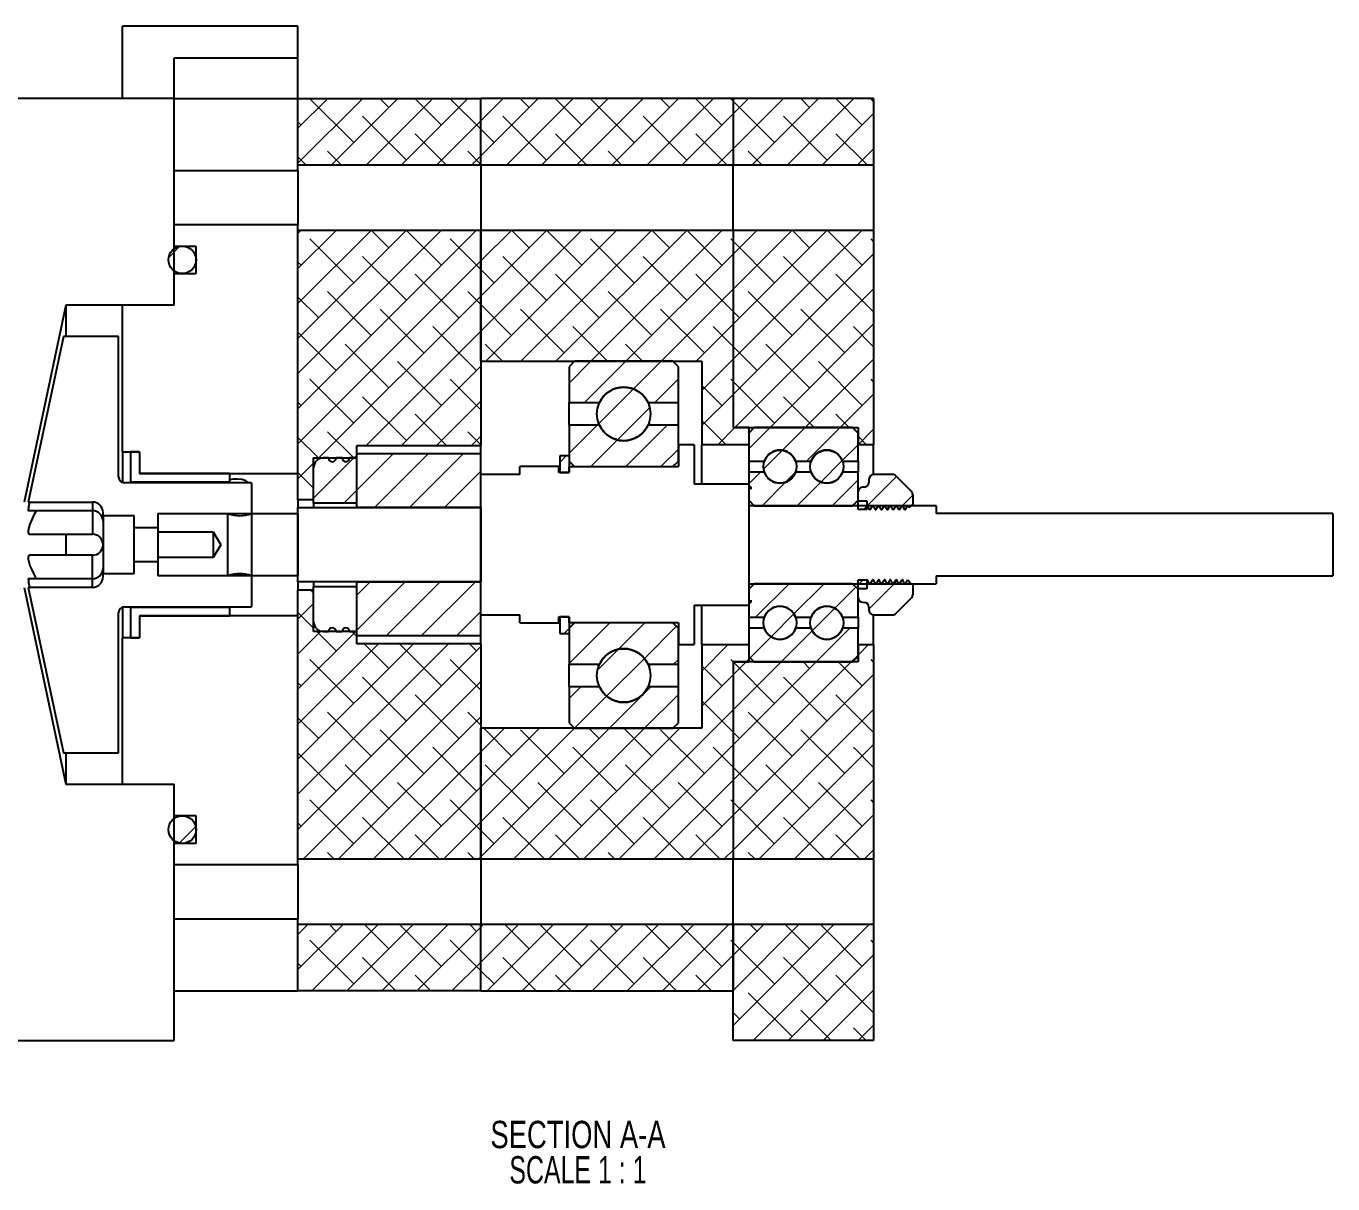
# Model space of a CAD drawing. Header units: inches. Extents: x 1.4 to 12.7, y 3.9 to 9.9.
# Drawn here: x 6.13 to 12.71, y 3.94 to 9.78 of the extents above; entities that cross this region are included whole.
import ezdxf

# ---------------------------------------------------------------- set-up
doc = ezdxf.new("R2010")
doc.units = ezdxf.units.IN
doc.header["$MEASUREMENT"] = 0
doc.styles.add('SLDTEXTSTYLE0', font='TXT', dxfattribs={"width": 0.75})
doc.styles.add('SLDTEXTSTYLE1', font='TXT', dxfattribs={"width": 0.681818})

# ---------------------------------------------------------------- blocks, each defined once
blk = doc.blocks.new('SW_NOTE_0')
at = {"color": 0, "linetype": 'Continuous', "lineweight": 18, "char_height": 0.137795, "attachment_point": 2}
for s, insert, style in [('SECTION A-A', (0.5576, 0.1776), 'SLDTEXTSTYLE0'), ('SCALE 1 : 1', (0.5571, -0.0005), 'SLDTEXTSTYLE1')]:
    blk.add_mtext(s, dxfattribs=dict(at, insert=insert, style=style))

msp = doc.modelspace()

# ---------------------------------------------------------------- hatches: boundary and pattern name
at = {"linetype": 'Continuous', "lineweight": 18}
h = msp.add_hatch(dxfattribs=at)
h.set_pattern_fill('ANSI38', style=0)
h.paths.add_polyline_path([(8.4187, 9.4146), (7.497, 9.4146), (7.497, 9.08), (8.4187, 9.08)], flags=0)
h = msp.add_hatch(dxfattribs=at)
h.set_pattern_fill('ANSI38', style=0)
h.paths.add_polyline_path([(9.6904, 9.08), (9.6904, 9.4146), (8.4187, 9.4146), (8.4187, 9.08)], flags=0)
h = msp.add_hatch(dxfattribs=at)
h.set_pattern_fill('ANSI38', style=0)
h.paths.add_polyline_path([(10.3991, 9.08), (10.3991, 9.4146), (9.6904, 9.4146), (9.6904, 9.08)], flags=0)
h = msp.add_hatch(dxfattribs=at)
h.set_pattern_fill('ANSI38', style=0)
h.paths.add_polyline_path([(7.497, 8.7493), (7.497, 7.3915), (7.5757, 7.3915), (7.5757, 7.6021), (7.7937, 7.6021), (7.7937, 7.6646), (8.4187, 7.6646), (8.4187, 8.7493)], flags=0)
h = msp.add_hatch(dxfattribs=at)
h.set_pattern_fill('ANSI38', style=0)
h.paths.add_polyline_path([(8.4187, 8.0898), (9.5329, 8.0898), (9.5329, 7.6685), (9.7691, 7.6685), (9.7691, 7.7552), (9.6904, 7.7552), (9.6904, 8.7493), (8.4187, 8.7493)], flags=0)
h = msp.add_hatch(dxfattribs=at)
h.set_pattern_fill('ANSI38', style=0)
h.paths.add_polyline_path([(9.6904, 7.7552), (10.3203, 7.7552), (10.3203, 7.6685), (10.3991, 7.6685), (10.3991, 8.7493), (9.6904, 8.7493)], flags=0)
h = msp.add_hatch(dxfattribs=at)
h.set_pattern_fill('ANSI34', style=0)
edge = h.paths.add_edge_path(flags=0)
edge.add_arc((6.9137, 8.6011), 0.0695, 0, 360)
h = msp.add_hatch(dxfattribs=at)
h.set_pattern_fill('ANSI31', style=0)
edge = h.paths.add_edge_path(flags=0)
edge.add_line((9.4148, 7.8812), (9.4148, 8.0623))
edge.add_line((9.4148, 8.0623), (9.3873, 8.0898))
edge.add_line((9.3873, 8.0898), (8.8912, 8.0898))
edge.add_line((8.8912, 8.0898), (8.8636, 8.0623))
edge.add_line((8.8636, 8.0623), (8.8636, 7.8812))
edge.add_line((8.8636, 7.8812), (9.0167, 7.8812))
edge.add_arc((9.1392, 7.8241), 0.1351, 24.99719, 155.00281, ccw=False)
edge.add_line((9.2617, 7.8812), (9.4148, 7.8812))
h = msp.add_hatch(dxfattribs=at)
h.set_pattern_fill('ANSI31', style=0)
edge = h.paths.add_edge_path(flags=0)
edge.add_arc((9.1392, 7.8241), 0.1351, 0, 360)
h = msp.add_hatch(dxfattribs=at)
h.set_pattern_fill('ANSI31', style=0)
edge = h.paths.add_edge_path(flags=0)
edge.add_line((9.3873, 7.5583), (9.4148, 7.5859))
edge.add_line((9.4148, 7.5859), (9.4148, 7.767))
edge.add_line((9.4148, 7.767), (9.2617, 7.767))
edge.add_arc((9.1392, 7.8241), 0.1351, 204.99719, 335.00281, ccw=False)
edge.add_line((9.0167, 7.767), (8.8636, 7.767))
edge.add_line((8.8636, 7.767), (8.8636, 7.5859))
edge.add_line((8.8636, 7.5859), (8.8912, 7.5583))
edge.add_line((8.8912, 7.5583), (9.3873, 7.5583))
h = msp.add_hatch(dxfattribs=at)
h.set_pattern_fill('ANSI31', style=0)
edge = h.paths.add_edge_path(flags=0)
edge.add_line((10.2928, 7.7552), (9.7967, 7.7552))
edge.add_line((9.7967, 7.7552), (9.7691, 7.7276))
edge.add_line((9.7691, 7.7276), (9.7691, 7.586))
edge.add_line((9.7691, 7.586), (9.8479, 7.586))
edge.add_arc((9.9266, 7.5583), 0.0835, 19.37414, 160.62586, ccw=False)
edge.add_line((10.0054, 7.586), (10.0841, 7.586))
edge.add_arc((10.1628, 7.5583), 0.0835, 19.37414, 160.62586, ccw=False)
edge.add_line((10.2416, 7.586), (10.3203, 7.586))
edge.add_line((10.3203, 7.586), (10.3203, 7.7276))
edge.add_line((10.3203, 7.7276), (10.2928, 7.7552))
h = msp.add_hatch(dxfattribs=at)
h.set_pattern_fill('ANSI31', style=0)
edge = h.paths.add_edge_path(flags=0)
edge.add_arc((9.9266, 7.5583), 0.0835, 0, 360)
h = msp.add_hatch(dxfattribs=at)
h.set_pattern_fill('ANSI31', style=0)
edge = h.paths.add_edge_path(flags=0)
edge.add_arc((10.1628, 7.5583), 0.0835, 0, 360)
h = msp.add_hatch(dxfattribs=at)
h.set_pattern_fill('ANSI34', style=0)
edge = h.paths.add_edge_path(flags=0)
edge.add_line((7.5757, 7.3746), (7.7937, 7.3746))
edge.add_line((7.7937, 7.3746), (7.7937, 7.6021))
edge.add_line((7.7937, 7.6021), (7.7569, 7.6021))
edge.add_arc((7.738, 7.6021), 0.0189, 180, 360, ccw=False)
edge.add_line((7.7191, 7.6021), (7.6887, 7.6021))
edge.add_arc((7.6698, 7.6021), 0.0189, 180, 360, ccw=False)
edge.add_line((7.6509, 7.6021), (7.6257, 7.6021))
edge.add_arc((7.6257, 7.5521), 0.05, 90, 180)
edge.add_line((7.5757, 7.5521), (7.5757, 7.3746))
h = msp.add_hatch(dxfattribs=at)
h.set_pattern_fill('ANSI31', style=0)
h.paths.add_polyline_path([(8.4187, 7.3521), (8.4187, 7.6231), (7.7937, 7.6231), (7.7937, 7.3521)], flags=0)
h = msp.add_hatch(dxfattribs=at)
h.set_pattern_fill('ANSI32', style=0)
h.paths.add_polyline_path([(8.8164, 7.6123), (8.8164, 7.5288), (8.8636, 7.5288), (8.8636, 7.6123)], flags=0)
h = msp.add_hatch(dxfattribs=at)
h.set_pattern_fill('ANSI31', style=0)
edge = h.paths.add_edge_path(flags=0)
edge.add_line((9.8479, 7.5306), (9.7691, 7.5306))
edge.add_line((9.7691, 7.5306), (9.7691, 7.4648))
edge.add_line((9.7691, 7.4648), (9.7791, 7.4548))
edge.add_line((9.7791, 7.4548), (9.7791, 7.4448))
edge.add_line((9.7791, 7.4448), (9.7691, 7.4548))
edge.add_line((9.7691, 7.4548), (9.7691, 7.389))
edge.add_line((9.7691, 7.389), (9.7967, 7.3615))
edge.add_line((9.7967, 7.3615), (10.2928, 7.3615))
edge.add_line((10.2928, 7.3615), (10.3203, 7.389))
edge.add_line((10.3203, 7.389), (10.3203, 7.5306))
edge.add_line((10.3203, 7.5306), (10.2416, 7.5306))
edge.add_arc((10.1628, 7.5583), 0.0835, 199.37414, 340.62586, ccw=False)
edge.add_line((10.0841, 7.5306), (10.0054, 7.5306))
edge.add_arc((9.9266, 7.5583), 0.0835, 199.37414, 340.62586, ccw=False)
h = msp.add_hatch(dxfattribs=at)
h.set_pattern_fill('ANSI31', style=0)
edge = h.paths.add_edge_path(flags=0)
edge.add_line((10.5108, 7.3615), (10.5145, 7.3615))
edge.add_line((10.5145, 7.3615), (10.5256, 7.3423))
edge.add_line((10.5256, 7.3423), (10.5292, 7.3423))
edge.add_line((10.5292, 7.3423), (10.5403, 7.3615))
edge.add_line((10.5403, 7.3615), (10.544, 7.3615))
edge.add_line((10.544, 7.3615), (10.5551, 7.3423))
edge.add_line((10.5551, 7.3423), (10.5588, 7.3423))
edge.add_line((10.5588, 7.3423), (10.5698, 7.3615))
edge.add_line((10.5698, 7.3615), (10.5735, 7.3615))
edge.add_line((10.5735, 7.3615), (10.579, 7.352))
edge.add_line((10.579, 7.352), (10.5959, 7.3688))
edge.add_line((10.5959, 7.3688), (10.5959, 7.4172))
edge.add_arc((10.5721, 7.4172), 0.0238, 0, 45)
edge.add_line((10.5889, 7.4341), (10.511, 7.512))
edge.add_arc((10.4942, 7.4951), 0.0238, 45, 90)
edge.add_line((10.4942, 7.5189), (10.3993, 7.5189))
edge.add_arc((10.3993, 7.4951), 0.0238, 90, 180)
edge.add_line((10.3754, 7.4951), (10.3754, 7.4791))
edge.add_arc((10.3516, 7.4791), 0.0238, 274, 360, ccw=False)
edge.add_line((10.3533, 7.4554), (10.3425, 7.4546))
edge.add_arc((10.3441, 7.4309), 0.0238, 94, 180)
edge.add_line((10.3203, 7.4309), (10.3203, 7.3866))
edge.add_line((10.3203, 7.3866), (10.3646, 7.3866))
edge.add_line((10.3646, 7.3866), (10.3646, 7.3615))
edge.add_line((10.3646, 7.3615), (10.3668, 7.3615))
edge.add_line((10.3668, 7.3615), (10.3779, 7.3423))
edge.add_line((10.3779, 7.3423), (10.3816, 7.3423))
edge.add_line((10.3816, 7.3423), (10.3927, 7.3615))
edge.add_line((10.3927, 7.3615), (10.3964, 7.3615))
edge.add_line((10.3964, 7.3615), (10.4074, 7.3423))
edge.add_line((10.4074, 7.3423), (10.4111, 7.3423))
edge.add_line((10.4111, 7.3423), (10.4222, 7.3615))
edge.add_line((10.4222, 7.3615), (10.4259, 7.3615))
edge.add_line((10.4259, 7.3615), (10.437, 7.3423))
edge.add_line((10.437, 7.3423), (10.4407, 7.3423))
edge.add_line((10.4407, 7.3423), (10.4517, 7.3615))
edge.add_line((10.4517, 7.3615), (10.4554, 7.3615))
edge.add_line((10.4554, 7.3615), (10.4665, 7.3423))
edge.add_line((10.4665, 7.3423), (10.4702, 7.3423))
edge.add_line((10.4702, 7.3423), (10.4813, 7.3615))
edge.add_line((10.4813, 7.3615), (10.485, 7.3615))
edge.add_line((10.485, 7.3615), (10.496, 7.3423))
edge.add_line((10.496, 7.3423), (10.4997, 7.3423))
edge.add_line((10.4997, 7.3423), (10.5108, 7.3615))
h = msp.add_hatch(dxfattribs=at)
h.set_pattern_fill('ANSI31', style=0)
h.paths.add_polyline_path([(10.3203, 7.3866), (10.3203, 7.3423), (10.3646, 7.3423), (10.3646, 7.3866)], flags=0)
h = msp.add_hatch(dxfattribs=at)
h.set_pattern_fill('ANSI31', style=0)
h.paths.add_polyline_path([(10.3203, 6.9869), (10.3203, 6.9426), (10.3646, 6.9426), (10.3646, 6.9869)], flags=0)
h = msp.add_hatch(dxfattribs=at)
h.set_pattern_fill('ANSI31', style=0)
edge = h.paths.add_edge_path(flags=0)
edge.add_line((10.5551, 6.9678), (10.544, 6.9869))
edge.add_line((10.544, 6.9869), (10.5403, 6.9869))
edge.add_line((10.5403, 6.9869), (10.5292, 6.9678))
edge.add_line((10.5292, 6.9678), (10.5256, 6.9678))
edge.add_line((10.5256, 6.9678), (10.5145, 6.9869))
edge.add_line((10.5145, 6.9869), (10.5108, 6.9869))
edge.add_line((10.5108, 6.9869), (10.4997, 6.9678))
edge.add_line((10.4997, 6.9678), (10.496, 6.9678))
edge.add_line((10.496, 6.9678), (10.485, 6.9869))
edge.add_line((10.485, 6.9869), (10.4813, 6.9869))
edge.add_line((10.4813, 6.9869), (10.4702, 6.9678))
edge.add_line((10.4702, 6.9678), (10.4665, 6.9678))
edge.add_line((10.4665, 6.9678), (10.4554, 6.9869))
edge.add_line((10.4554, 6.9869), (10.4517, 6.9869))
edge.add_line((10.4517, 6.9869), (10.4407, 6.9678))
edge.add_line((10.4407, 6.9678), (10.437, 6.9678))
edge.add_line((10.437, 6.9678), (10.4259, 6.9869))
edge.add_line((10.4259, 6.9869), (10.4222, 6.9869))
edge.add_line((10.4222, 6.9869), (10.4111, 6.9678))
edge.add_line((10.4111, 6.9678), (10.4074, 6.9678))
edge.add_line((10.4074, 6.9678), (10.3964, 6.9869))
edge.add_line((10.3964, 6.9869), (10.3927, 6.9869))
edge.add_line((10.3927, 6.9869), (10.3816, 6.9678))
edge.add_line((10.3816, 6.9678), (10.3779, 6.9678))
edge.add_line((10.3779, 6.9678), (10.3668, 6.9869))
edge.add_line((10.3668, 6.9869), (10.3646, 6.9869))
edge.add_line((10.3646, 6.9869), (10.3646, 6.9426))
edge.add_line((10.3646, 6.9426), (10.3203, 6.9426))
edge.add_line((10.3203, 6.9426), (10.3203, 6.8983))
edge.add_arc((10.3441, 6.8983), 0.0238, 180, 266)
edge.add_line((10.3425, 6.8746), (10.3533, 6.8738))
edge.add_arc((10.3516, 6.8501), 0.0238, 0, 86, ccw=False)
edge.add_line((10.3754, 6.8501), (10.3754, 6.8341))
edge.add_arc((10.3993, 6.8341), 0.0238, 180, 270)
edge.add_line((10.3993, 6.8103), (10.4942, 6.8103))
edge.add_arc((10.4942, 6.8341), 0.0238, 270, 315)
edge.add_line((10.511, 6.8173), (10.5889, 6.8952))
edge.add_arc((10.5721, 6.912), 0.0238, 315, 360)
edge.add_line((10.5959, 6.912), (10.5959, 6.9604))
edge.add_line((10.5959, 6.9604), (10.5884, 6.9679))
edge.add_line((10.5884, 6.9679), (10.5883, 6.9678))
edge.add_line((10.5883, 6.9678), (10.5846, 6.9678))
edge.add_line((10.5846, 6.9678), (10.5793, 6.977))
edge.add_line((10.5793, 6.977), (10.5697, 6.9866))
edge.add_line((10.5697, 6.9866), (10.5588, 6.9678))
edge.add_line((10.5588, 6.9678), (10.5551, 6.9678))
h = msp.add_hatch(dxfattribs=at)
h.set_pattern_fill('ANSI38', style=0)
h.paths.add_polyline_path([(7.497, 6.9377), (7.497, 5.58), (8.4187, 5.58), (8.4187, 6.6646), (7.7937, 6.6646), (7.7937, 6.7271), (7.5757, 6.7271), (7.5757, 6.9377)], flags=0)
h = msp.add_hatch(dxfattribs=at)
h.set_pattern_fill('ANSI34', style=0)
edge = h.paths.add_edge_path(flags=0)
edge.add_line((7.7937, 6.9546), (7.5757, 6.9546))
edge.add_line((7.5757, 6.9546), (7.5757, 6.7771))
edge.add_arc((7.6257, 6.7771), 0.05, 180, 270)
edge.add_line((7.6257, 6.7271), (7.6509, 6.7271))
edge.add_arc((7.6698, 6.7271), 0.0189, 0, 180, ccw=False)
edge.add_line((7.6887, 6.7271), (7.7191, 6.7271))
edge.add_arc((7.738, 6.7271), 0.0189, 0, 180, ccw=False)
edge.add_line((7.7569, 6.7271), (7.7937, 6.7271))
edge.add_line((7.7937, 6.7271), (7.7937, 6.9546))
h = msp.add_hatch(dxfattribs=at)
h.set_pattern_fill('ANSI31', style=0)
h.paths.add_polyline_path([(7.7937, 6.9771), (7.7937, 6.7061), (8.4187, 6.7061), (8.4187, 6.9771)], flags=0)
h = msp.add_hatch(dxfattribs=at)
h.set_pattern_fill('ANSI31', style=0)
edge = h.paths.add_edge_path(flags=0)
edge.add_line((9.7791, 6.8744), (9.7691, 6.8644))
edge.add_line((9.7691, 6.8644), (9.7691, 6.7986))
edge.add_line((9.7691, 6.7986), (9.8479, 6.7986))
edge.add_arc((9.9266, 6.7709), 0.0835, 19.37414, 160.62586, ccw=False)
edge.add_line((10.0054, 6.7986), (10.0841, 6.7986))
edge.add_arc((10.1628, 6.7709), 0.0835, 19.37414, 160.62586, ccw=False)
edge.add_line((10.2416, 6.7986), (10.3203, 6.7986))
edge.add_line((10.3203, 6.7986), (10.3203, 6.9402))
edge.add_line((10.3203, 6.9402), (10.2928, 6.9678))
edge.add_line((10.2928, 6.9678), (9.7967, 6.9678))
edge.add_line((9.7967, 6.9678), (9.7691, 6.9402))
edge.add_line((9.7691, 6.9402), (9.7691, 6.8744))
edge.add_line((9.7691, 6.8744), (9.7791, 6.8844))
edge.add_line((9.7791, 6.8844), (9.7791, 6.8744))
h = msp.add_hatch(dxfattribs=at)
h.set_pattern_fill('ANSI31', style=0)
edge = h.paths.add_edge_path(flags=0)
edge.add_arc((9.9266, 6.7709), 0.0835, 0, 360)
h = msp.add_hatch(dxfattribs=at)
h.set_pattern_fill('ANSI31', style=0)
edge = h.paths.add_edge_path(flags=0)
edge.add_arc((10.1628, 6.7709), 0.0835, 0, 360)
h = msp.add_hatch(dxfattribs=at)
h.set_pattern_fill('ANSI32', style=0)
h.paths.add_polyline_path([(8.8636, 6.7169), (8.8636, 6.8004), (8.8164, 6.8004), (8.8164, 6.7169)], flags=0)
h = msp.add_hatch(dxfattribs=at)
h.set_pattern_fill('ANSI31', style=0)
edge = h.paths.add_edge_path(flags=0)
edge.add_line((9.2617, 6.5623), (9.4148, 6.5623))
edge.add_line((9.4148, 6.5623), (9.4148, 6.7434))
edge.add_line((9.4148, 6.7434), (9.3873, 6.7709))
edge.add_line((9.3873, 6.7709), (8.8912, 6.7709))
edge.add_line((8.8912, 6.7709), (8.8636, 6.7434))
edge.add_line((8.8636, 6.7434), (8.8636, 6.5623))
edge.add_line((8.8636, 6.5623), (9.0167, 6.5623))
edge.add_arc((9.1392, 6.5052), 0.1351, 24.99719, 155.00281, ccw=False)
h = msp.add_hatch(dxfattribs=at)
h.set_pattern_fill('ANSI31', style=0)
edge = h.paths.add_edge_path(flags=0)
edge.add_line((9.7691, 6.7432), (9.7691, 6.6016))
edge.add_line((9.7691, 6.6016), (9.7967, 6.5741))
edge.add_line((9.7967, 6.5741), (10.2928, 6.5741))
edge.add_line((10.2928, 6.5741), (10.3203, 6.6016))
edge.add_line((10.3203, 6.6016), (10.3203, 6.7432))
edge.add_line((10.3203, 6.7432), (10.2416, 6.7432))
edge.add_arc((10.1628, 6.7709), 0.0835, 199.37414, 340.62586, ccw=False)
edge.add_line((10.0841, 6.7432), (10.0054, 6.7432))
edge.add_arc((9.9266, 6.7709), 0.0835, 199.37414, 340.62586, ccw=False)
edge.add_line((9.8479, 6.7432), (9.7691, 6.7432))
h = msp.add_hatch(dxfattribs=at)
h.set_pattern_fill('ANSI38', style=0)
h.paths.add_polyline_path([(9.7691, 6.6607), (9.5329, 6.6607), (9.5329, 6.2394), (8.4187, 6.2394), (8.4187, 5.58), (9.6904, 5.58), (9.6904, 6.5741), (9.7691, 6.5741)], flags=0)
h = msp.add_hatch(dxfattribs=at)
h.set_pattern_fill('ANSI38', style=0)
h.paths.add_polyline_path([(10.3991, 6.6607), (10.3203, 6.6607), (10.3203, 6.5741), (9.6904, 6.5741), (9.6904, 5.58), (10.3991, 5.58)], flags=0)
h = msp.add_hatch(dxfattribs=at)
h.set_pattern_fill('ANSI31', style=0)
edge = h.paths.add_edge_path(flags=0)
edge.add_arc((9.1392, 6.5052), 0.1351, 0, 360)
h = msp.add_hatch(dxfattribs=at)
h.set_pattern_fill('ANSI31', style=0)
edge = h.paths.add_edge_path(flags=0)
edge.add_line((8.8912, 6.2394), (9.3873, 6.2394))
edge.add_line((9.3873, 6.2394), (9.4148, 6.267))
edge.add_line((9.4148, 6.267), (9.4148, 6.4481))
edge.add_line((9.4148, 6.4481), (9.2617, 6.4481))
edge.add_arc((9.1392, 6.5052), 0.1351, 204.99719, 335.00281, ccw=False)
edge.add_line((9.0167, 6.4481), (8.8636, 6.4481))
edge.add_line((8.8636, 6.4481), (8.8636, 6.267))
edge.add_line((8.8636, 6.267), (8.8912, 6.2394))
h = msp.add_hatch(dxfattribs=at)
h.set_pattern_fill('ANSI34', style=0)
edge = h.paths.add_edge_path(flags=0)
edge.add_arc((6.9137, 5.7281), 0.0695, 0, 360)
h = msp.add_hatch(dxfattribs=at)
h.set_pattern_fill('ANSI38', style=0)
h.paths.add_polyline_path([(7.497, 4.9146), (8.4187, 4.9146), (8.4187, 5.2493), (7.497, 5.2493)], flags=0)
h = msp.add_hatch(dxfattribs=at)
h.set_pattern_fill('ANSI38', style=0)
h.paths.add_polyline_path([(9.6904, 4.9146), (9.6904, 5.2493), (8.4187, 5.2493), (8.4187, 4.9146)], flags=0)
h = msp.add_hatch(dxfattribs=at)
h.set_pattern_fill('ANSI38', style=0)
h.paths.add_polyline_path([(10.3991, 4.6646), (10.3991, 5.2493), (9.6904, 5.2493), (9.6904, 4.6646)], flags=0)

# ---------------------------------------------------------------- linework, layer by layer
at = {"color": 7, "linetype": 'Continuous', "lineweight": 25}
for p, q in [((7.497, 9.7796), (6.6126, 9.7796)), ((6.6126, 9.6739), (6.6126, 9.7796)), ((7.497, 9.6192), (7.497, 9.7796)), ((6.6126, 9.4146), (6.6126, 9.6739)), ((6.872, 9.6192), (7.497, 9.6192)), ((6.872, 9.4146), (6.872, 9.6192)), ((7.497, 9.4146), (7.497, 9.6192)), ((6.872, 9.4146), (5.9627, 9.4146)), ((6.872, 9.4146), (7.497, 9.4146)), ((6.872, 9.0524), (6.872, 9.4146)), ((6.872, 8.3721), (6.872, 9.4146)), ((7.497, 9.4146), (8.4187, 9.4146)), ((7.497, 9.08), (7.497, 9.4146)), ((7.497, 9.0524), (7.497, 9.4146)), ((9.6904, 9.4146), (8.4187, 9.4146)), ((8.4187, 9.08), (8.4187, 9.4146)), ((9.6904, 9.4146), (9.6904, 9.08)), ((10.3991, 9.4146), (9.6904, 9.4146)), ((10.3991, 9.4146), (10.3991, 9.08)), ((6.872, 9.0524), (7.497, 9.0524)), ((7.497, 9.08), (8.4187, 9.08)), ((7.497, 9.0524), (7.497, 8.7768)), ((8.4187, 9.08), (9.6904, 9.08)), ((8.4187, 9.08), (8.4187, 8.7493)), ((9.6904, 8.7493), (9.6904, 9.08)), ((9.6904, 9.08), (10.3991, 9.08)), ((10.3991, 9.08), (10.3991, 8.7493)), ((7.497, 8.7768), (6.872, 8.7768)), ((6.872, 8.6706), (6.872, 8.7768)), ((7.497, 7.524), (7.497, 8.7768)), ((8.4187, 8.7493), (7.497, 8.7493)), ((7.497, 7.3915), (7.497, 8.7493)), ((8.4187, 8.0898), (8.4187, 8.7493)), ((9.6904, 8.7493), (8.4187, 8.7493)), ((8.4187, 8.7493), (8.4187, 7.6646)), ((9.6904, 8.7493), (9.6904, 7.7552)), ((10.3991, 8.7493), (9.6904, 8.7493)), ((10.3991, 8.7493), (10.3991, 7.6685)), ((6.872, 8.6706), (6.9832, 8.6706)), ((6.9832, 8.5316), (6.9832, 8.6706)), ((6.872, 8.5316), (6.9832, 8.5316)), ((6.872, 8.3721), (6.872, 8.5316)), ((6.3273, 8.3721), (6.1164, 7.3796)), ((6.3273, 8.3721), (6.3273, 8.2146)), ((6.872, 8.3721), (6.3273, 8.3721)), ((6.872, 8.3721), (6.6126, 8.3721)), ((6.6126, 7.6334), (6.6126, 8.3721)), ((6.3141, 8.2146), (6.1367, 7.3796)), ((6.5929, 8.2146), (6.3141, 8.2146)), ((6.5929, 7.5071), (6.5929, 8.2146)), ((8.4187, 8.0898), (9.5329, 8.0898)), ((8.8912, 8.0898), (8.8636, 8.0623)), ((8.8636, 8.0623), (8.8636, 7.8812)), ((9.3873, 8.0898), (8.8912, 8.0898)), ((9.4148, 8.0623), (9.3873, 8.0898)), ((9.4148, 7.8812), (9.4148, 8.0623)), ((9.5329, 8.0898), (9.5329, 7.6685)), ((8.8636, 7.8812), (9.0167, 7.8812)), ((8.8636, 7.767), (8.8636, 7.8812)), ((9.2617, 7.8812), (9.4148, 7.8812)), ((9.4148, 7.767), (9.4148, 7.8812)), ((8.8636, 7.767), (8.8636, 7.5859)), ((9.0167, 7.767), (8.8636, 7.767)), ((9.4148, 7.767), (9.2617, 7.767)), ((9.4148, 7.5859), (9.4148, 7.767)), ((9.7691, 7.7552), (9.6904, 7.7552)), ((9.6904, 7.7552), (10.3203, 7.7552)), ((9.7967, 7.7552), (9.7691, 7.7276)), ((9.7691, 7.7552), (9.7691, 7.6685)), ((9.7691, 7.7276), (9.7691, 7.586)), ((10.2928, 7.7552), (9.7967, 7.7552)), ((10.3203, 7.7276), (10.2928, 7.7552)), ((10.3203, 7.7552), (10.3203, 7.6685)), ((10.3203, 7.586), (10.3203, 7.7276)), ((7.7937, 7.6646), (8.4187, 7.6646)), ((7.7937, 7.6021), (7.7937, 7.6646)), ((8.4187, 7.6231), (8.4187, 7.6646)), ((9.4148, 7.6685), (9.4148, 7.5583)), ((9.4936, 7.6685), (9.4148, 7.6685)), ((9.4936, 7.6685), (9.4936, 7.4697)), ((9.7691, 7.6685), (9.5329, 7.6685)), ((9.5329, 7.4697), (9.5329, 7.6685)), ((10.3991, 7.6685), (10.3203, 7.6685)), ((10.3991, 7.5189), (10.3991, 7.6685)), ((6.6126, 7.6334), (6.6988, 7.6334)), ((6.6126, 7.6334), (6.6126, 7.4789)), ((6.6988, 7.6334), (6.6519, 7.6334)), ((6.6519, 7.6334), (6.6519, 7.4796)), ((6.6988, 7.6334), (6.6988, 7.524)), ((7.5757, 7.6021), (7.7937, 7.6021)), ((7.5757, 7.3915), (7.5757, 7.6021)), ((7.6509, 7.6021), (7.6257, 7.6021)), ((7.7191, 7.6021), (7.6887, 7.6021)), ((7.7937, 7.6021), (7.7569, 7.6021)), ((7.7937, 7.3521), (7.7937, 7.6231)), ((8.4187, 7.6231), (7.7937, 7.6231)), ((7.7937, 7.3746), (7.7937, 7.6021)), ((8.4187, 7.3521), (8.4187, 7.6231)), ((8.8636, 7.6127), (8.8164, 7.6127)), ((8.8164, 7.6127), (8.8164, 7.6123)), ((8.8636, 7.6123), (8.8164, 7.6123)), ((8.8164, 7.6123), (8.8164, 7.5288)), ((8.8636, 7.6123), (8.8636, 7.5288)), ((8.8636, 7.5859), (8.8912, 7.5583)), ((9.3873, 7.5583), (9.4148, 7.5859)), ((9.7691, 7.586), (9.8479, 7.586)), ((9.7691, 7.586), (9.7691, 7.5306)), ((10.0054, 7.586), (10.0841, 7.586)), ((10.2416, 7.586), (10.3203, 7.586)), ((10.3203, 7.586), (10.3203, 7.5306)), ((7.1519, 7.524), (6.6988, 7.524)), ((6.6988, 7.524), (7.497, 7.524)), ((7.1519, 7.524), (7.1519, 7.4796)), ((7.5757, 7.3746), (7.5757, 7.5521)), ((8.6156, 7.5189), (8.4187, 7.5189)), ((8.4187, 6.8103), (8.4187, 7.5189)), ((8.6156, 7.5189), (8.6156, 7.5583)), ((8.8125, 7.5583), (8.6156, 7.5583)), ((8.8125, 7.5288), (8.8125, 7.5583)), ((8.8636, 7.5288), (8.8125, 7.5288)), ((8.8164, 7.5288), (8.8636, 7.5288)), ((8.8636, 7.5288), (8.8636, 7.5583)), ((8.8636, 7.5583), (9.4148, 7.5583)), ((8.8912, 7.5583), (9.3873, 7.5583)), ((9.7691, 7.5306), (9.7691, 7.4648)), ((9.8479, 7.5306), (9.7691, 7.5306)), ((10.0841, 7.5306), (10.0054, 7.5306)), ((10.3203, 7.5306), (10.2416, 7.5306)), ((10.3203, 7.389), (10.3203, 7.5306)), ((10.4942, 7.5189), (10.3993, 7.5189)), ((10.5889, 7.4341), (10.511, 7.512)), ((7.2622, 7.4771), (6.6229, 7.4771)), ((7.1519, 7.4796), (6.6519, 7.4796)), ((6.6519, 7.4771), (6.6519, 7.4796)), ((7.1519, 7.4771), (7.1519, 7.4796)), ((7.2622, 7.4771), (7.2622, 7.3221)), ((9.7691, 7.4697), (9.4936, 7.4697)), ((9.7691, 7.4697), (9.7691, 6.8595)), ((9.7691, 7.4648), (9.7791, 7.4548)), ((9.7691, 7.4548), (9.7691, 7.389)), ((9.7791, 7.4448), (9.7691, 7.4548)), ((9.7791, 7.4548), (9.7791, 7.4448)), ((10.3533, 7.4554), (10.3425, 7.4546)), ((10.3754, 7.4951), (10.3754, 7.4791)), ((6.1367, 7.3796), (6.4613, 7.3796)), ((7.5757, 7.3915), (7.497, 7.3915)), ((7.497, 7.3915), (7.497, 7.3521)), ((9.7691, 7.389), (9.7967, 7.3615)), ((10.2928, 7.3615), (10.3203, 7.389)), ((10.3203, 7.3866), (10.3203, 7.4309)), ((10.3203, 7.3866), (10.3646, 7.3866)), ((10.3203, 7.3423), (10.3203, 7.3866)), ((10.3646, 7.3866), (10.3646, 7.3615)), ((10.3646, 7.3866), (10.3646, 7.3423)), ((10.5959, 7.4172), (10.5959, 7.3688)), ((6.1373, 7.3364), (6.4613, 7.3364)), ((6.5141, 7.3123), (6.5141, 7.3267)), ((6.5141, 7.3123), (6.6716, 7.3123)), ((6.5141, 7.3123), (6.5141, 7.017)), ((6.6716, 7.2506), (6.6716, 7.3123)), ((6.7897, 7.3221), (7.1441, 7.3221)), ((6.7897, 7.3221), (6.7897, 7.2296)), ((6.7897, 7.3221), (7.2622, 7.3221)), ((6.7897, 7.3221), (6.7897, 7.2506)), ((7.1441, 7.0071), (7.1441, 7.3221)), ((7.2622, 7.3221), (7.497, 7.3221)), ((7.2622, 7.3221), (7.2622, 7.0071)), ((7.497, 7.3521), (8.4187, 7.3521)), ((7.497, 6.9771), (7.497, 7.3521)), ((7.497, 7.3221), (7.497, 7.0071)), ((7.7937, 7.3746), (7.5757, 7.3746)), ((7.5757, 7.3746), (7.5757, 7.3521)), ((8.4187, 7.3521), (7.7937, 7.3521)), ((8.4187, 7.3521), (8.4187, 6.9771)), ((9.7691, 7.3615), (9.7691, 6.9678)), ((10.714, 7.3615), (9.7691, 7.3615)), ((9.7967, 7.3615), (10.2928, 7.3615)), ((10.3646, 7.3423), (10.3203, 7.3423)), ((10.3646, 7.3615), (10.3668, 7.3615)), ((10.3779, 7.3423), (10.3816, 7.3423)), ((10.3814, 7.3413), (10.3816, 7.3423)), ((10.3927, 7.3615), (10.3964, 7.3615)), ((10.4074, 7.3423), (10.4111, 7.3423)), ((10.4109, 7.3413), (10.4111, 7.3423)), ((10.4222, 7.3615), (10.4259, 7.3615)), ((10.437, 7.3423), (10.4407, 7.3423)), ((10.4404, 7.3413), (10.4407, 7.3423)), ((10.4517, 7.3615), (10.4554, 7.3615)), ((10.4665, 7.3423), (10.4702, 7.3423)), ((10.47, 7.3413), (10.4702, 7.3423)), ((10.4813, 7.3615), (10.485, 7.3615)), ((10.496, 7.3423), (10.4997, 7.3423)), ((10.4995, 7.3413), (10.4997, 7.3423)), ((10.5108, 7.3615), (10.5145, 7.3615)), ((10.5256, 7.3423), (10.5292, 7.3423)), ((10.529, 7.3413), (10.5292, 7.3423)), ((10.5403, 7.3615), (10.544, 7.3615)), ((10.5551, 7.3423), (10.5588, 7.3423)), ((10.5585, 7.3413), (10.5588, 7.3423)), ((10.5698, 7.3615), (10.5735, 7.3615)), ((10.5959, 7.3688), (10.579, 7.352)), ((10.5959, 7.3688), (10.5959, 7.3615)), ((10.714, 7.3615), (10.714, 7.3221)), ((12.714, 7.3221), (10.714, 7.3221)), ((12.714, 7.3221), (12.714, 7.0071)), ((6.6716, 7.2506), (6.7897, 7.2506)), ((6.6716, 7.0787), (6.6716, 7.2506)), ((6.1449, 7.2175), (6.4613, 7.2175)), ((6.3273, 7.2175), (6.3273, 7.1117)), ((6.7897, 7.2296), (7.0697, 7.2296)), ((6.7897, 7.2296), (6.7897, 7.0997)), ((7.0697, 7.2296), (7.1088, 7.1646)), ((7.0697, 7.2296), (7.0697, 7.0997)), ((7.1088, 7.1646), (7.0697, 7.0997)), ((6.4613, 7.1117), (6.1449, 7.1117)), ((6.7897, 7.0787), (6.6716, 7.0787)), ((6.6716, 7.017), (6.6716, 7.0787)), ((6.7897, 7.0997), (6.7897, 7.0071)), ((7.0697, 7.0997), (6.7897, 7.0997)), ((6.7897, 7.0787), (6.7897, 7.0071)), ((6.4613, 6.9928), (6.1373, 6.9928)), ((6.6716, 7.017), (6.5141, 7.017)), ((6.5141, 7.0025), (6.5141, 7.017)), ((7.1441, 7.0071), (6.7897, 7.0071)), ((7.2622, 7.0071), (6.7897, 7.0071)), ((7.497, 7.0071), (7.2622, 7.0071)), ((7.2622, 7.0071), (7.2622, 6.8521)), ((10.3203, 6.9869), (10.3646, 6.9869)), ((10.3203, 6.9426), (10.3203, 6.9869)), ((10.3646, 6.9869), (10.3646, 6.9871)), ((10.3668, 6.9869), (10.3646, 6.9869)), ((10.3646, 6.9869), (10.3646, 6.9426)), ((10.3964, 6.9869), (10.3927, 6.9869)), ((10.4259, 6.9869), (10.4222, 6.9869)), ((10.4554, 6.9869), (10.4517, 6.9869)), ((10.485, 6.9869), (10.4813, 6.9869)), ((10.5145, 6.9869), (10.5108, 6.9869)), ((10.544, 6.9869), (10.5403, 6.9869)), ((10.5697, 6.9866), (10.5793, 6.977)), ((10.714, 7.0071), (12.714, 7.0071)), ((10.714, 7.0071), (10.714, 6.9678)), ((6.1164, 6.9496), (6.3273, 5.9571)), ((6.4613, 6.9496), (6.1367, 6.9496)), ((6.1367, 6.9496), (6.3141, 6.1146)), ((8.4187, 6.9771), (7.497, 6.9771)), ((7.497, 6.9771), (7.497, 6.9377)), ((7.497, 6.9377), (7.5757, 6.9377)), ((7.497, 5.58), (7.497, 6.9377)), ((7.5757, 6.9771), (7.5757, 6.9546)), ((7.5757, 6.7771), (7.5757, 6.9546)), ((7.5757, 6.9546), (7.7937, 6.9546)), ((7.5757, 6.7271), (7.5757, 6.9377)), ((7.7937, 6.9771), (8.4187, 6.9771)), ((7.7937, 6.7061), (7.7937, 6.9771)), ((7.7937, 6.7271), (7.7937, 6.9546)), ((8.4187, 6.7061), (8.4187, 6.9771)), ((9.7691, 6.9678), (10.714, 6.9678)), ((9.7967, 6.9678), (9.7691, 6.9402)), ((9.7691, 6.9402), (9.7691, 6.8744)), ((10.2928, 6.9678), (9.7967, 6.9678)), ((10.3203, 6.9402), (10.2928, 6.9678)), ((10.3646, 6.9426), (10.3203, 6.9426)), ((10.3203, 6.8983), (10.3203, 6.9426)), ((10.3203, 6.7986), (10.3203, 6.9402)), ((10.3816, 6.9678), (10.3779, 6.9678)), ((10.4074, 6.9678), (10.4077, 6.9693)), ((10.4111, 6.9678), (10.4074, 6.9678)), ((10.437, 6.9678), (10.4372, 6.9693)), ((10.4407, 6.9678), (10.437, 6.9678)), ((10.4702, 6.9678), (10.4665, 6.9678)), ((10.4997, 6.9678), (10.496, 6.9678)), ((10.5292, 6.9678), (10.5256, 6.9678)), ((10.5551, 6.9678), (10.5553, 6.9693)), ((10.5588, 6.9678), (10.5551, 6.9678)), ((10.5883, 6.9678), (10.5846, 6.9678)), ((10.5884, 6.9679), (10.5883, 6.9678)), ((10.5884, 6.9679), (10.5885, 6.968)), ((10.5884, 6.9679), (10.5959, 6.9604)), ((10.5959, 6.9678), (10.5959, 6.9604)), ((10.5959, 6.9604), (10.5959, 6.912)), ((6.6229, 6.8521), (7.2622, 6.8521)), ((6.6519, 6.8496), (6.6519, 6.8521)), ((7.1519, 6.8496), (7.1519, 6.8521)), ((9.4936, 6.8595), (9.7691, 6.8595)), ((9.4936, 6.8595), (9.4936, 6.6607)), ((9.5329, 6.6607), (9.5329, 6.8595)), ((9.7691, 6.8744), (9.7791, 6.8844)), ((9.7791, 6.8744), (9.7691, 6.8644)), ((9.7691, 6.8644), (9.7691, 6.7986)), ((9.7791, 6.8844), (9.7791, 6.8744)), ((10.3425, 6.8746), (10.3533, 6.8738)), ((10.511, 6.8173), (10.5889, 6.8952)), ((6.5929, 6.1146), (6.5929, 6.8221)), ((6.6126, 6.8503), (6.6126, 6.6959)), ((6.6519, 6.8496), (7.1519, 6.8496)), ((6.6519, 6.8496), (6.6519, 6.6959)), ((6.6988, 6.8052), (7.1519, 6.8052)), ((6.6988, 6.8052), (6.6988, 6.6959)), ((7.497, 6.8052), (6.6988, 6.8052)), ((7.1519, 6.8496), (7.1519, 6.8052)), ((7.497, 5.5524), (7.497, 6.8052)), ((8.4187, 6.8103), (8.6156, 6.8103)), ((8.6156, 6.7709), (8.6156, 6.8103)), ((8.8125, 6.8004), (8.8636, 6.8004)), ((8.8125, 6.7709), (8.8125, 6.8004)), ((8.8636, 6.8004), (8.8164, 6.8004)), ((8.8164, 6.8004), (8.8164, 6.7169)), ((8.8636, 6.7709), (8.8636, 6.8004)), ((8.8636, 6.8004), (8.8636, 6.7169)), ((9.7691, 6.7986), (9.7691, 6.7432)), ((9.7691, 6.7986), (9.8479, 6.7986)), ((10.0054, 6.7986), (10.0841, 6.7986)), ((10.2416, 6.7986), (10.3203, 6.7986)), ((10.3203, 6.7986), (10.3203, 6.7432)), ((10.3754, 6.8501), (10.3754, 6.8341)), ((10.3991, 6.6607), (10.3991, 6.8103)), ((10.3993, 6.8103), (10.4942, 6.8103)), ((7.7937, 6.7271), (7.5757, 6.7271)), ((7.6257, 6.7271), (7.6509, 6.7271)), ((7.6887, 6.7271), (7.7191, 6.7271)), ((7.7569, 6.7271), (7.7937, 6.7271)), ((7.7937, 6.6646), (7.7937, 6.7271)), ((8.6156, 6.7709), (8.8125, 6.7709)), ((9.4148, 6.7709), (8.8636, 6.7709)), ((8.8912, 6.7709), (8.8636, 6.7434)), ((8.8636, 6.7434), (8.8636, 6.5623)), ((9.3873, 6.7709), (8.8912, 6.7709)), ((9.4148, 6.7434), (9.3873, 6.7709)), ((9.4148, 6.7709), (9.4148, 6.6607)), ((9.4148, 6.5623), (9.4148, 6.7434)), ((9.8479, 6.7432), (9.7691, 6.7432)), ((9.7691, 6.7432), (9.7691, 6.6016)), ((10.0841, 6.7432), (10.0054, 6.7432)), ((10.3203, 6.7432), (10.2416, 6.7432)), ((10.3203, 6.6016), (10.3203, 6.7432)), ((6.6988, 6.6959), (6.6126, 6.6959)), ((6.6126, 5.9571), (6.6126, 6.6959)), ((6.6519, 6.6959), (6.6988, 6.6959)), ((7.7937, 6.7061), (8.4187, 6.7061)), ((8.4187, 6.6646), (7.7937, 6.6646)), ((8.4187, 6.6646), (8.4187, 6.7061)), ((8.4187, 6.6646), (8.4187, 5.58)), ((8.8164, 6.7169), (8.8164, 6.7165)), ((8.8164, 6.7169), (8.8636, 6.7169)), ((8.8164, 6.7165), (8.8636, 6.7165)), ((9.4148, 6.6607), (9.4936, 6.6607)), ((9.5329, 6.6607), (9.5329, 6.2394)), ((9.5329, 6.6607), (9.7691, 6.6607)), ((9.7691, 6.6607), (9.7691, 6.5741)), ((10.3203, 6.6607), (10.3991, 6.6607)), ((10.3203, 6.6607), (10.3203, 6.5741)), ((10.3991, 6.6607), (10.3991, 5.58)), ((9.7691, 6.6016), (9.7967, 6.5741)), ((10.2928, 6.5741), (10.3203, 6.6016)), ((8.8636, 6.4481), (8.8636, 6.5623)), ((8.8636, 6.5623), (9.0167, 6.5623)), ((9.2617, 6.5623), (9.4148, 6.5623)), ((9.4148, 6.4481), (9.4148, 6.5623)), ((9.6904, 6.5741), (9.7691, 6.5741)), ((9.6904, 6.5741), (9.6904, 5.58)), ((10.3203, 6.5741), (9.6904, 6.5741)), ((9.7967, 6.5741), (10.2928, 6.5741)), ((8.8636, 6.4481), (8.8636, 6.267)), ((9.0167, 6.4481), (8.8636, 6.4481)), ((9.4148, 6.4481), (9.2617, 6.4481)), ((9.4148, 6.267), (9.4148, 6.4481)), ((8.8636, 6.267), (8.8912, 6.2394)), ((9.3873, 6.2394), (9.4148, 6.267)), ((8.4187, 5.58), (8.4187, 6.2394)), ((9.5329, 6.2394), (8.4187, 6.2394)), ((8.8912, 6.2394), (9.3873, 6.2394)), ((6.3141, 6.1146), (6.5929, 6.1146)), ((6.3273, 6.1146), (6.3273, 5.9571)), ((6.3273, 5.9571), (6.872, 5.9571)), ((6.6126, 5.9571), (6.872, 5.9571)), ((6.872, 5.7976), (6.872, 5.9571)), ((6.872, 4.6646), (6.872, 5.9571)), ((6.9832, 5.7976), (6.872, 5.7976)), ((6.9832, 5.6586), (6.9832, 5.7976)), ((6.9832, 5.6586), (6.872, 5.6586)), ((6.872, 5.5524), (6.872, 5.6586)), ((6.872, 5.5524), (7.497, 5.5524)), ((7.497, 5.58), (8.4187, 5.58)), ((7.497, 5.5524), (7.497, 5.2768)), ((8.4187, 5.58), (9.6904, 5.58)), ((8.4187, 5.58), (8.4187, 5.2493)), ((9.6904, 5.2493), (9.6904, 5.58)), ((9.6904, 5.58), (10.3991, 5.58)), ((10.3991, 5.58), (10.3991, 5.2493)), ((7.497, 5.2768), (6.872, 5.2768)), ((6.872, 4.9146), (6.872, 5.2768)), ((7.497, 4.9146), (7.497, 5.2768)), ((8.4187, 5.2493), (7.497, 5.2493)), ((7.497, 4.9146), (7.497, 5.2493)), ((8.4187, 4.9146), (8.4187, 5.2493)), ((9.6904, 5.2493), (8.4187, 5.2493)), ((9.6904, 5.2493), (9.6904, 4.9146)), ((10.3991, 5.2493), (9.6904, 5.2493)), ((9.6904, 4.6646), (9.6904, 5.2493)), ((10.3991, 5.2493), (10.3991, 4.6646)), ((6.872, 4.9146), (7.497, 4.9146)), ((8.4187, 4.9146), (7.497, 4.9146)), ((8.4187, 4.9146), (9.6904, 4.9146)), ((5.9627, 4.6646), (6.872, 4.6646)), ((10.3991, 4.6646), (9.6904, 4.6646))]:
    msp.add_line(p, q, dxfattribs=at)
at = {"color": 8, "linetype": 'Continuous', "lineweight": 25}
for p, q in [((6.4613, 7.3796), (6.4613, 7.3364)), ((6.4613, 7.3364), (6.4613, 7.2178)), ((6.4613, 6.9928), (6.4613, 7.11)), ((6.4613, 6.9496), (6.4613, 6.9926))]:
    msp.add_line(p, q, dxfattribs=at)
at = {"color": 7, "linetype": 'Continuous', "lineweight": 25, "flags": 128}
for points in [[(9.0115, 7.7799), (9.008, 7.7681), (9.0077, 7.767)], [(9.2707, 7.767), (9.2704, 7.7681), (9.2669, 7.7799)], [(7.2468, 7.4771), (7.2461, 7.4785), (7.2333, 7.4871), (7.2148, 7.4929), (7.1928, 7.4956), (7.1702, 7.4952), (7.1519, 7.4922)], [(6.1439, 7.3796), (6.1387, 7.3541), (6.1377, 7.348), (6.1369, 7.3421), (6.1367, 7.3393), (6.1367, 7.3374), (6.1371, 7.3365), (6.1373, 7.3366)], [(6.1786, 7.3364), (6.1676, 7.3183), (6.1563, 7.2957), (6.145, 7.2681), (6.1387, 7.2469), (6.1377, 7.2417), (6.1369, 7.2357), (6.1367, 7.2322), (6.1367, 7.2288), (6.1371, 7.2257), (6.1381, 7.2223), (6.1417, 7.2182), (6.1449, 7.2177)], [(10.3668, 7.3615), (10.3699, 7.3561), (10.373, 7.3507), (10.3779, 7.3423)], [(10.3816, 7.3423), (10.3847, 7.3476), (10.3878, 7.353), (10.3927, 7.3615)], [(10.3964, 7.3615), (10.3995, 7.3561), (10.4026, 7.3507), (10.4074, 7.3423)], [(10.4111, 7.3423), (10.4142, 7.3476), (10.4173, 7.353), (10.4222, 7.3615)], [(10.4259, 7.3615), (10.429, 7.3561), (10.4321, 7.3507), (10.437, 7.3423)], [(10.4407, 7.3423), (10.4438, 7.3476), (10.4469, 7.353), (10.4517, 7.3615)], [(10.4554, 7.3615), (10.4585, 7.3561), (10.4616, 7.3507), (10.4665, 7.3423)], [(10.4702, 7.3423), (10.4733, 7.3476), (10.4764, 7.353), (10.4813, 7.3615)], [(10.485, 7.3615), (10.488, 7.3561), (10.4911, 7.3507), (10.496, 7.3423)], [(10.4997, 7.3423), (10.5028, 7.3476), (10.5059, 7.353), (10.5108, 7.3615)], [(10.5145, 7.3615), (10.5176, 7.3561), (10.5207, 7.3507), (10.5256, 7.3423)], [(10.5292, 7.3423), (10.5323, 7.3476), (10.5354, 7.353), (10.5403, 7.3615)], [(10.544, 7.3615), (10.5471, 7.3561), (10.5502, 7.3507), (10.5551, 7.3423)], [(10.5588, 7.3423), (10.5619, 7.3476), (10.565, 7.353), (10.5698, 7.3615)], [(10.5735, 7.3615), (10.5766, 7.3561), (10.579, 7.352)], [(6.1449, 7.1117), (6.1387, 7.1082), (6.1377, 7.1059), (6.1369, 7.1022), (6.1367, 7.0993), (6.1367, 7.0958), (6.1371, 7.0917), (6.1381, 7.0855), (6.1417, 7.0713), (6.146, 7.0586), (6.1547, 7.0372), (6.1635, 7.0188), (6.1723, 7.0024), (6.178, 6.9928)], [(10.3779, 6.9678), (10.3748, 6.9731), (10.3717, 6.9785), (10.3668, 6.9869)], [(10.3927, 6.9869), (10.3896, 6.9816), (10.3865, 6.9762), (10.3816, 6.9678)], [(10.4074, 6.9678), (10.4043, 6.9731), (10.4013, 6.9785), (10.3964, 6.9869)], [(10.4222, 6.9869), (10.4191, 6.9816), (10.416, 6.9762), (10.4111, 6.9678)], [(10.437, 6.9678), (10.4339, 6.9731), (10.4308, 6.9785), (10.4259, 6.9869)], [(10.4517, 6.9869), (10.4486, 6.9816), (10.4455, 6.9762), (10.4407, 6.9678)], [(10.4665, 6.9678), (10.4634, 6.9731), (10.4603, 6.9785), (10.4554, 6.9869)], [(10.4813, 6.9869), (10.4782, 6.9816), (10.4751, 6.9762), (10.4702, 6.9678)], [(10.496, 6.9678), (10.4929, 6.9731), (10.4898, 6.9785), (10.485, 6.9869)], [(10.5108, 6.9869), (10.5077, 6.9816), (10.5046, 6.9762), (10.4997, 6.9678)], [(10.5256, 6.9678), (10.5225, 6.9731), (10.5194, 6.9785), (10.5145, 6.9869)], [(10.5403, 6.9869), (10.5372, 6.9816), (10.5341, 6.9762), (10.5292, 6.9678)], [(10.5551, 6.9678), (10.552, 6.9731), (10.5489, 6.9785), (10.544, 6.9869)], [(10.5697, 6.9866), (10.5668, 6.9816), (10.5637, 6.9762), (10.5588, 6.9678)], [(10.5846, 6.9678), (10.5815, 6.9731), (10.5793, 6.977)], [(9.0077, 6.5623), (9.008, 6.5612), (9.0115, 6.5493)], [(9.2669, 6.5493), (9.2704, 6.5612), (9.2707, 6.5623)]]:
    msp.add_lwpolyline(points, dxfattribs=at)
at = {"color": 7, "linetype": 'Continuous', "lineweight": 25}
for centre, radius in [((6.9137, 8.6011), 0.0695), ((9.1392, 7.8241), 0.1351), ((9.9266, 7.5583), 0.0835), ((10.1628, 7.5583), 0.0835), ((9.9266, 6.7709), 0.0835), ((10.1628, 6.7709), 0.0835), ((9.1392, 6.5052), 0.1351), ((6.9137, 5.7281), 0.0695)]:
    msp.add_circle(centre, radius, dxfattribs=at)
for centre, radius, start, end in [((9.1392, 7.8241), 0.1351, 24.99719, 155.00281), ((9.1392, 7.8241), 0.1351, 204.99719, 335.00281), ((9.9266, 7.5583), 0.0835, 19.37414, 160.62586), ((10.1628, 7.5583), 0.0835, 19.37414, 160.62586), ((7.6257, 7.5521), 0.05, 90, 180), ((7.6698, 7.6021), 0.0189, 180, 0), ((7.738, 7.6021), 0.0189, 180, 0), ((9.9266, 7.5583), 0.0835, 199.37414, 340.62586), ((10.1628, 7.5583), 0.0835, 199.37414, 340.62586), ((10.3993, 7.4951), 0.0238, 90, 180), ((10.4942, 7.4951), 0.0238, 45, 90), ((6.6229, 7.5071), 0.03, 180, 270), ((10.3441, 7.4309), 0.0238, 94, 180), ((10.3516, 7.4791), 0.0238, 274, 0), ((6.4613, 7.3267), 0.0529, 0, 90), ((10.5721, 7.4172), 0.0238, 0, 45), ((6.4613, 7.2835), 0.0529, 0.00038, 90.02712), ((7.2031, 7.4734), 0.1625, 248.68384, 291.31616), ((6.4613, 7.1646), 0.0529, 0.00637, 90.2383), ((6.4613, 7.1646), 0.0529, 270.33997, 0.10756), ((6.2752, 6.9918), 0.1379, 179.70666, 197.831), ((6.4613, 7.0457), 0.0529, 270.05094, 359.99466), ((6.4613, 7.0025), 0.0529, 270, 0), ((7.2031, 6.8557), 0.1626, 68.69766, 111.30234), ((6.6229, 6.8221), 0.03, 90, 180), ((9.9266, 6.7709), 0.0835, 19.37414, 160.62586), ((10.1628, 6.7709), 0.0835, 19.37414, 160.62586), ((10.3441, 6.8983), 0.0238, 180, 266), ((10.3516, 6.8501), 0.0238, 0, 86), ((10.5721, 6.912), 0.0238, 315, 0), ((10.3993, 6.8341), 0.0238, 180, 270), ((10.4942, 6.8341), 0.0238, 270, 315), ((7.6257, 6.7771), 0.05, 180, 270), ((7.6698, 6.7271), 0.0189, 0, 180), ((7.738, 6.7271), 0.0189, 0, 180), ((9.9266, 6.7709), 0.0835, 199.37414, 340.62586), ((10.1628, 6.7709), 0.0835, 199.37414, 340.62586), ((9.1392, 6.5052), 0.1351, 24.99719, 155.00281), ((9.1392, 6.5052), 0.1351, 204.99719, 335.00281)]:
    msp.add_arc(centre, radius, start, end, dxfattribs=at)

# ---------------------------------------------------------------- block references
at = {"color": 7, "linetype": 'Continuous', "lineweight": 18}
msp.add_blockref('SW_NOTE_0', (8.351, 4.082), dxfattribs=at)

doc.saveas('drawing.dxf')
